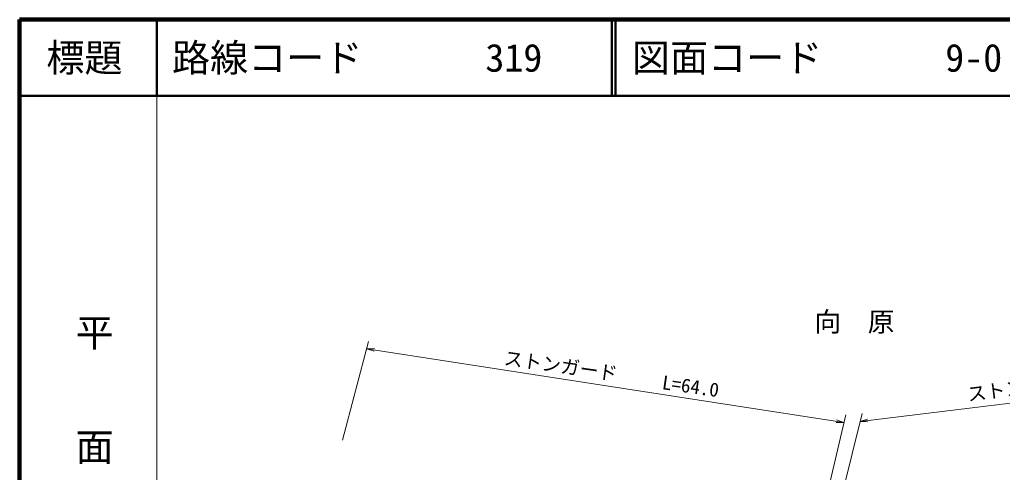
# Model space of a CAD drawing. Units: millimetres, scale not verified. Extents: x 40000 to 680000, y 20000 to 380000.
# Drawn here: x 40000 to 169020, y 320577 to 380000 of the extents above; entities that cross this region are included whole.
import ezdxf
from ezdxf.enums import TextEntityAlignment as Align

# ---------------------------------------------------------------- set-up
doc = ezdxf.new("R2010")
doc.units = ezdxf.units.MM
doc.header["$LTSCALE"] = 1000
doc.layers.add('M-BMK-HTXT', color=7, linetype='Continuous')
for name, color, linetype, lineweight in [('M-STR-HTXT', 7, 'Continuous', 13), ('M-TTL', 2, 'Continuous', 140), ('M-TTL-BAND', 7, 'Continuous', 13), ('M-TTL-LINE', 7, 'Continuous', 50), ('M-TTL-TXT', 7, 'Continuous', 13)]:
    doc.layers.add(name, color=color, linetype=linetype, lineweight=lineweight)
doc.styles.add('@ＭＳ ゴシック', font='')
doc.styles.add('ＭＳ ゴシック', font='')
doc.styles.get('@ＭＳ ゴシック').set_extended_font_data('@MS Gothic')
doc.styles.get('ＭＳ ゴシック').set_extended_font_data('MS Gothic')

# ---------------------------------------------------------------- blocks, each defined once
blk = doc.blocks.new('open_arrow')
at = {"color": 0, "linetype": 'Continuous', "lineweight": -2}
blk.add_lwpolyline([(7.5, 1.25), (0, 0), (7.5, -1.25)], dxfattribs=at)

msp = doc.modelspace()

# ---------------------------------------------------------------- linework, layer by layer
at = {"layer": 'M-STR-HTXT'}
for p, q in [((82408, 324782), (85819, 337770)), ((85564, 336801), (148225, 327133)), ((150364, 327272), (202879, 333632)), ((138624, 286528), (148455, 328106)), ((140143, 286009), (150621, 328307))]:
    msp.add_line(p, q, dxfattribs=at)
at = {"layer": 'M-TTL'}
for p, q in [((40000, 380000), (40000, 20000)), ((680000, 380000), (40000, 380000))]:
    msp.add_line(p, q, dxfattribs=at)
at = {"layer": 'M-TTL-BAND'}
msp.add_line((58000, 370000), (58000, 20000), dxfattribs=at)
at = {"layer": 'M-TTL-LINE'}
for p, q in [((58000, 380000), (58000, 370000)), ((117750, 380000), (117750, 370000)), ((118250, 380000), (118250, 370000)), ((40000, 370000), (680000, 370000))]:
    msp.add_line(p, q, dxfattribs=at)

# ---------------------------------------------------------------- block references
at = {"layer": 'M-STR-HTXT', "xscale": 133, "yscale": 133}
for p, rotation in [((85564, 336801), 351.2), ((148225, 327133), 171.2), ((150364, 327272), 6.9)]:
    msp.add_blockref('open_arrow', p, dxfattribs=dict(at, rotation=rotation))

# ---------------------------------------------------------------- texts
at = {"layer": 'M-BMK-HTXT', "style": 'ＭＳ ゴシック'}
msp.add_text('向\u3000原', height=2566, dxfattribs=at).set_placement((144345, 338292), align=Align.BOTTOM_LEFT)
at = {"layer": 'M-STR-HTXT', "style": 'ＭＳ ゴシック'}
for s, rotation, p in [('ストンガード', 351.877, (110841, 333119)), ('L=64.0', 351.877, (127890, 330432)), ('ストンガード', 7.323, (172063, 330314))]:
    msp.add_text(s, height=1833, rotation=rotation, dxfattribs=at).set_placement(p, align=Align.BOTTOM_CENTER)
at = {"layer": 'M-TTL-BAND', "style": '@ＭＳ ゴシック'}
msp.add_text('平\u3000\u3000面\u3000\u3000図', height=3666, rotation=270, dxfattribs=at).set_placement((49777, 306475), align=Align.MIDDLE_RIGHT)
at = {"layer": 'M-TTL-TXT', "style": 'ＭＳ ゴシック'}
msp.add_text('標題', height=3666, dxfattribs=at).set_placement((48500, 375000), align=Align.MIDDLE_CENTER)
for s, p in [('路線コード', (60000, 375000)), ('319', (101142, 375000)), ('319', (101142, 375000)), ('図面コード', (120380, 375000)), ('9-0', (161521, 375000)), ('9-0', (161521, 375000))]:
    msp.add_text(s, height=3666, dxfattribs=at).set_placement(p, align=Align.MIDDLE_LEFT)

doc.saveas('drawing.dxf')
